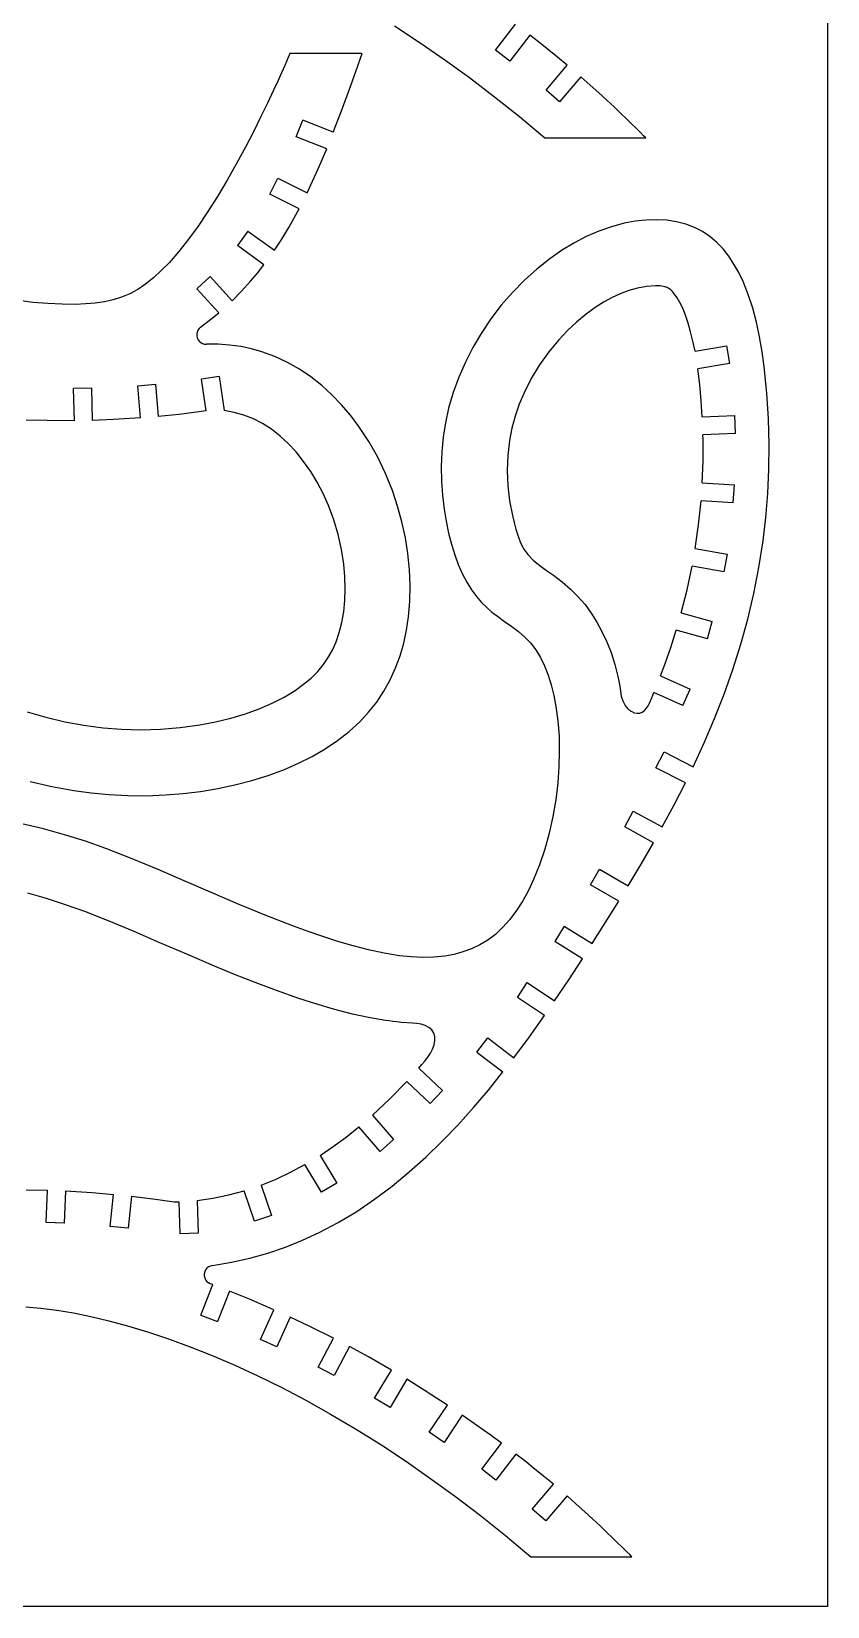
# Model space of a CAD drawing. Extents: x -123 to 123, y -118 to 118.
# Drawn here: x 61.5 to 123.2, y -117.6 to 4.7 of the extents above; entities that cross this region are included whole.
import ezdxf

# ---------------------------------------------------------------- set-up
doc = ezdxf.new("R2010")
doc.units = 0
doc.header["$MEASUREMENT"] = 0
doc.layers.get('0').update_dxf_attribs({"linetype": 'CONTINUOUS'})

msp = doc.modelspace()

# ---------------------------------------------------------------- linework, layer by layer
for p, q in [((123.21, 117.56), (123.21, -117.56)), ((89.64, 5.11), (91.63, 3.79)), ((97.47, 3.2), (99.01, 5.22)), ((91.63, 3.79), (93.53, 2.47)), ((100.12, 4.38), (98.58, 2.36)), ((100.81, 3.85), (100.12, 4.38)), ((101.47, 3.32), (100.81, 3.85)), ((81.52, 2.94), (81.11, 2.01)), ((87.12, 2.94), (81.52, 2.94)), ((86.62, 1.55), (87.12, 2.94)), ((93.53, 2.47), (95.45, 1.08)), ((98.58, 2.36), (97.47, 3.2)), ((102.27, 2.67), (101.47, 3.32)), ((103.03, 2.04), (102.27, 2.67)), ((80.86, 1.44), (80.57, 0.8)), ((81.11, 2.01), (80.86, 1.44)), ((86.13, 0.19), (86.62, 1.55)), ((101.38, 0.11), (103.03, 2.04)), ((80.24, 0.1), (79.78, -0.89)), ((80.57, 0.8), (80.24, 0.1)), ((85.51, -1.51), (86.13, 0.19)), ((95.45, 1.08), (97.38, -0.4)), ((102.43, -0.79), (101.38, 0.11)), ((104.09, 1.14), (102.43, -0.79)), ((104.81, 0.5), (104.09, 1.14)), ((105.48, -0.1), (104.81, 0.5)), ((79.78, -0.89), (79.27, -1.95)), ((97.38, -0.4), (99.33, -1.95)), ((106.1, -0.67), (105.48, -0.1)), ((106.66, -1.2), (106.1, -0.67)), ((107.16, -1.68), (106.66, -1.2)), ((79.27, -1.95), (78.71, -3.07)), ((82.01, -3.51), (82.52, -2.22)), ((84.88, -3.16), (82.52, -2.22)), ((84.88, -3.16), (85.51, -1.51)), ((99.33, -1.95), (101.29, -3.59)), ((107.64, -2.14), (107.16, -1.68)), ((108.71, -3.19), (107.64, -2.14)), ((78.71, -3.07), (78.06, -4.31)), ((84.37, -4.45), (82.01, -3.51)), ((101.29, -3.59), (109.13, -3.59)), ((108.95, -3.43), (108.71, -3.19)), ((109.13, -3.59), (108.95, -3.43)), ((78.06, -4.31), (77.38, -5.59)), ((83.72, -5.99), (84.37, -4.45)), ((77.38, -5.59), (76.66, -6.87)), ((82.86, -7.87), (83.72, -5.99)), ((76.66, -6.87), (75.9, -8.14)), ((79.96, -7.97), (80.59, -6.72)), ((80.59, -6.72), (82.86, -7.87)), ((75.9, -8.14), (75.11, -9.38)), ((82.23, -9.11), (79.96, -7.97)), ((75.11, -9.38), (74.39, -10.44)), ((81.43, -10.56), (82.23, -9.11)), ((74.39, -10.44), (73.65, -11.46)), ((78.26, -10.83), (77.44, -11.96)), ((78.26, -10.83), (80.32, -12.32)), ((80.89, -11.45), (81.43, -10.56)), ((105.47, -10.83), (104.5, -11.26)), ((106.46, -10.49), (105.47, -10.83)), ((107.45, -10.22), (106.46, -10.49)), ((108.3, -10.07), (107.45, -10.22)), ((109.13, -9.98), (108.3, -10.07)), ((109.95, -9.95), (109.13, -9.98)), ((110.74, -9.99), (109.95, -9.95)), ((111.5, -10.1), (110.74, -9.99)), ((112.22, -10.29), (111.5, -10.1)), ((112.91, -10.55), (112.22, -10.29)), ((113.52, -10.87), (112.91, -10.55)), ((114.09, -11.25), (113.52, -10.87)), ((73.65, -11.46), (72.9, -12.41)), ((79.5, -13.44), (77.44, -11.96)), ((80.32, -12.32), (80.89, -11.45)), ((103.53, -11.76), (102.59, -12.34)), ((104.5, -11.26), (103.53, -11.76)), ((114.62, -11.71), (114.09, -11.25)), ((115.11, -12.21), (114.62, -11.71)), ((115.55, -12.78), (115.11, -12.21)), ((72.14, -13.28), (71.54, -13.89)), ((72.9, -12.41), (72.14, -13.28)), ((101.67, -12.98), (100.66, -13.78)), ((102.59, -12.34), (101.67, -12.98)), ((115.96, -13.39), (115.55, -12.78)), ((116.33, -14.05), (115.96, -13.39)), ((70.93, -14.45), (70.32, -14.94)), ((71.54, -13.89), (70.93, -14.45)), ((74.29, -15.3), (75.32, -14.36)), ((75.32, -14.36), (77.03, -16.24)), ((78.47, -14.71), (79, -14.09)), ((79, -14.09), (79.5, -13.44)), ((99.7, -14.65), (98.78, -15.59)), ((100.66, -13.78), (99.7, -14.65)), ((116.67, -14.75), (116.33, -14.05)), ((69.09, -15.69), (68.45, -15.95)), ((69.71, -15.35), (69.09, -15.69)), ((70.32, -14.94), (69.71, -15.35)), ((76, -17.17), (74.29, -15.3)), ((77.03, -16.24), (77.77, -15.49)), ((77.77, -15.49), (78.47, -14.71)), ((98.78, -15.59), (97.91, -16.59)), ((107.14, -15.69), (106.5, -15.99)), ((107.8, -15.45), (107.14, -15.69)), ((108.48, -15.26), (107.8, -15.45)), ((109.17, -15.13), (108.48, -15.26)), ((109.87, -15.07), (109.17, -15.13)), ((110.23, -15.08), (109.87, -15.07)), ((110.6, -15.15), (110.23, -15.08)), ((110.68, -15.17), (110.6, -15.15)), ((110.77, -15.21), (110.68, -15.17)), ((110.85, -15.25), (110.77, -15.21)), ((110.94, -15.3), (110.85, -15.25)), ((111.05, -15.38), (110.94, -15.3)), ((111.18, -15.51), (111.05, -15.38)), ((111.35, -15.72), (111.18, -15.51)), ((111.55, -16.01), (111.35, -15.72)), ((117.07, -15.75), (116.67, -14.75)), ((117.41, -16.8), (117.07, -15.75)), ((61.57, -16.36), (60.34, -16.2)), ((62.74, -16.46), (61.57, -16.36)), ((63.85, -16.51), (62.74, -16.46)), ((64.89, -16.52), (63.85, -16.51)), ((65.68, -16.48), (64.89, -16.52)), ((66.42, -16.42), (65.68, -16.48)), ((67.13, -16.31), (66.42, -16.42)), ((67.8, -16.16), (67.13, -16.31)), ((68.45, -15.95), (67.8, -16.16)), ((97.91, -16.59), (97.1, -17.65)), ((105.28, -16.7), (104.49, -17.27)), ((105.88, -16.32), (105.28, -16.7)), ((106.5, -15.99), (105.88, -16.32)), ((111.76, -16.37), (111.55, -16.01)), ((111.98, -16.82), (111.76, -16.37)), ((112.2, -17.36), (111.98, -16.82)), ((117.7, -17.89), (117.41, -16.8)), ((74.59, -18.28), (74.47, -18.39)), ((74.59, -18.28), (75.39, -17.67)), ((75.39, -17.67), (76, -17.17)), ((97.1, -17.65), (96.35, -18.77)), ((103.75, -17.89), (103.04, -18.55)), ((104.49, -17.27), (103.75, -17.89)), ((112.41, -17.97), (112.2, -17.36)), ((112.6, -18.64), (112.41, -17.97)), ((117.94, -19.03), (117.7, -17.89)), ((74.32, -18.66), (74.29, -18.81)), ((74.29, -18.81), (74.29, -18.96)), ((74.29, -18.96), (74.33, -19.12)), ((74.38, -18.52), (74.32, -18.66)), ((74.33, -19.12), (74.39, -19.26)), ((74.47, -18.39), (74.38, -18.52)), ((74.39, -19.26), (74.49, -19.38)), ((74.49, -19.38), (74.61, -19.48)), ((74.61, -19.48), (74.74, -19.55)), ((74.74, -19.55), (74.89, -19.6)), ((96.35, -18.77), (95.71, -19.86)), ((102.37, -19.26), (101.59, -20.21)), ((103.04, -18.55), (102.37, -19.26)), ((112.78, -19.37), (112.6, -18.64)), ((112.94, -20.15), (112.78, -19.37)), ((118.15, -20.19), (117.94, -19.03)), ((74.89, -19.6), (75.05, -19.61)), ((75.95, -19.61), (75.05, -19.61)), ((76.83, -19.67), (75.95, -19.61)), ((77.7, -19.79), (76.83, -19.67)), ((78.53, -19.97), (77.7, -19.79)), ((79.35, -20.2), (78.53, -19.97)), ((80.36, -20.57), (79.35, -20.2)), ((81.32, -21.02), (80.36, -20.57)), ((95.71, -19.86), (95.13, -21)), ((101.59, -20.21), (100.87, -21.21)), ((112.94, -20.15), (115.38, -19.73)), ((115.38, -19.73), (115.62, -21.1)), ((118.31, -21.37), (118.15, -20.19)), ((82.25, -21.55), (81.32, -21.02)), ((83.14, -22.15), (82.25, -21.55)), ((95.13, -21), (94.62, -22.16)), ((100.87, -21.21), (100.24, -22.27)), ((115.62, -21.1), (113.16, -21.52)), ((113.31, -22.74), (113.16, -21.52)), ((118.51, -23.4), (118.31, -21.37)), ((66.13, -23.02), (64.74, -23.05)), ((64.8, -25.55), (64.74, -23.05)), ((66.13, -23.02), (66.19, -25.52)), ((69.71, -22.83), (71.1, -22.71)), ((69.92, -25.33), (69.71, -22.83)), ((71.1, -22.71), (71.3, -25.21)), ((76.04, -22.12), (74.66, -22.32)), ((75.02, -24.79), (74.66, -22.32)), ((76.04, -22.12), (76.42, -24.75)), ((83.98, -22.81), (83.14, -22.15)), ((84.77, -23.53), (83.98, -22.81)), ((94.62, -22.16), (94.19, -23.36)), ((100.24, -22.27), (99.68, -23.37)), ((113.42, -23.99), (113.31, -22.74)), ((85.51, -24.3), (84.77, -23.53)), ((86.21, -25.12), (85.51, -24.3)), ((94.19, -23.36), (93.83, -24.57)), ((99.3, -24.27), (98.98, -25.18)), ((99.68, -23.37), (99.3, -24.27)), ((113.5, -25.24), (113.42, -23.99)), ((118.64, -25.41), (118.51, -23.4)), ((62.7, -25.54), (61.06, -25.51)), ((64.8, -25.55), (62.7, -25.54)), ((67.83, -25.45), (66.19, -25.52)), ((69.92, -25.33), (67.83, -25.45)), ((72.94, -25.05), (71.3, -25.21)), ((75.02, -24.79), (72.94, -25.05)), ((77.19, -24.9), (76.42, -24.75)), ((77.95, -25.11), (77.19, -24.9)), ((78.68, -25.4), (77.95, -25.11)), ((79.39, -25.76), (78.68, -25.4)), ((86.87, -25.99), (86.21, -25.12)), ((93.83, -24.57), (93.58, -25.7)), ((98.98, -25.18), (98.74, -26.12)), ((113.5, -25.24), (116.03, -25.15)), ((116.08, -26.54), (116.03, -25.15)), ((118.69, -27.38), (118.64, -25.41)), ((80.08, -26.21), (79.39, -25.76)), ((80.76, -26.74), (80.08, -26.21)), ((81.39, -27.32), (80.76, -26.74)), ((87.64, -27.15), (86.87, -25.99)), ((93.41, -26.83), (93.3, -27.97)), ((93.58, -25.7), (93.41, -26.83)), ((98.74, -26.12), (98.55, -27.07)), ((116.08, -26.54), (113.55, -26.63)), ((113.56, -26.98), (113.55, -26.63)), ((82, -27.97), (81.39, -27.32)), ((82.58, -28.7), (82, -27.97)), ((88.33, -28.38), (87.64, -27.15)), ((93.3, -27.97), (93.26, -29.1)), ((98.55, -27.07), (98.42, -28.24)), ((113.56, -28.69), (113.56, -26.98)), ((118.67, -29.3), (118.69, -27.38)), ((83.13, -29.48), (82.58, -28.7)), ((88.94, -29.65), (88.33, -28.38)), ((93.26, -29.1), (93.28, -30.23)), ((98.42, -28.24), (98.38, -29.41)), ((113.5, -30.36), (113.56, -28.69)), ((118.59, -31.19), (118.67, -29.3)), ((83.63, -30.32), (83.13, -29.48)), ((84.1, -31.2), (83.63, -30.32)), ((89.47, -30.97), (88.94, -29.65)), ((93.28, -30.23), (93.35, -31.33)), ((98.38, -29.41), (98.43, -30.59)), ((113.5, -30.36), (115.99, -30.53)), ((115.9, -31.92), (115.99, -30.53)), ((84.51, -32.13), (84.1, -31.2)), ((89.87, -32.17), (89.47, -30.97)), ((93.35, -31.33), (93.47, -32.4)), ((98.43, -30.59), (98.56, -31.75)), ((98.56, -31.75), (98.78, -32.9)), ((113.21, -33.62), (113.41, -31.75)), ((115.9, -31.92), (113.41, -31.75)), ((118.44, -33.05), (118.59, -31.19)), ((84.92, -33.24), (84.51, -32.13)), ((90.21, -33.39), (89.87, -32.17)), ((93.47, -32.4), (93.63, -33.35)), ((98.78, -32.9), (98.9, -33.44)), ((85.26, -34.38), (84.92, -33.24)), ((90.48, -34.62), (90.21, -33.39)), ((93.63, -33.35), (93.82, -34.26)), ((98.9, -33.44), (99.05, -33.97)), ((99.05, -33.97), (99.21, -34.5)), ((112.95, -35.46), (113.21, -33.62)), ((118.22, -34.87), (118.44, -33.05)), ((85.52, -35.53), (85.26, -34.38)), ((90.67, -35.86), (90.48, -34.62)), ((93.82, -34.26), (94.04, -35.12)), ((94.04, -35.12), (94.3, -35.94)), ((99.21, -34.5), (99.41, -35.02)), ((99.41, -35.02), (99.66, -35.5)), ((117.9, -36.93), (118.22, -34.87)), ((85.7, -36.68), (85.52, -35.53)), ((90.8, -37.1), (90.67, -35.86)), ((94.3, -35.94), (94.58, -36.7)), ((99.66, -35.5), (99.97, -35.93)), ((99.97, -35.93), (100.4, -36.38)), ((100.4, -36.38), (100.9, -36.79)), ((112.95, -35.46), (115.42, -35.91)), ((115.42, -35.91), (115.17, -37.28)), ((85.78, -37.64), (85.7, -36.68)), ((85.81, -38.58), (85.78, -37.64)), ((90.84, -38.34), (90.8, -37.1)), ((94.58, -36.7), (94.88, -37.39)), ((94.88, -37.39), (95.23, -38.07)), ((100.9, -36.79), (101.43, -37.17)), ((101.43, -37.17), (101.97, -37.54)), ((101.97, -37.54), (102.64, -38.05)), ((112.32, -38.66), (112.71, -36.83)), ((115.17, -37.28), (112.71, -36.83)), ((117.51, -38.95), (117.9, -36.93)), ((85.78, -39.49), (85.81, -38.58)), ((90.82, -39.56), (90.84, -38.34)), ((95.23, -38.07), (95.6, -38.66)), ((95.6, -38.66), (95.98, -39.18)), ((102.64, -38.05), (103.27, -38.61)), ((103.27, -38.61), (103.86, -39.19)), ((111.86, -40.46), (112.32, -38.66)), ((117.04, -40.94), (117.51, -38.95)), ((85.69, -40.37), (85.78, -39.49)), ((90.71, -40.76), (90.82, -39.56)), ((95.98, -39.18), (96.38, -39.64)), ((96.38, -39.64), (96.78, -40.04)), ((96.78, -40.04), (97.19, -40.4)), ((103.86, -39.19), (104.41, -39.8)), ((104.41, -39.8), (104.89, -40.47)), ((85.35, -41.97), (85.54, -41.2)), ((85.54, -41.2), (85.69, -40.37)), ((90.56, -41.79), (90.71, -40.76)), ((97.19, -40.4), (97.61, -40.72)), ((97.61, -40.72), (98.17, -41.12)), ((98.17, -41.12), (98.72, -41.51)), ((98.72, -41.51), (99.25, -41.9)), ((104.89, -40.47), (105.32, -41.17)), ((105.32, -41.17), (105.72, -41.9)), ((111.86, -40.46), (114.27, -41.12)), ((113.91, -42.46), (114.27, -41.12)), ((116.5, -42.89), (117.04, -40.94)), ((84.81, -43.34), (85.1, -42.69)), ((85.1, -42.69), (85.35, -41.97)), ((90.34, -42.8), (90.56, -41.79)), ((99.25, -41.9), (99.75, -42.33)), ((99.75, -42.33), (100.19, -42.79)), ((105.72, -41.9), (106.07, -42.64)), ((106.07, -42.64), (106.43, -43.53)), ((111.05, -43.13), (111.47, -41.8)), ((113.91, -42.46), (111.47, -41.8)), ((84.11, -44.47), (84.49, -43.93)), ((84.49, -43.93), (84.81, -43.34)), ((89.71, -44.73), (90.06, -43.78)), ((90.06, -43.78), (90.34, -42.8)), ((100.19, -42.79), (100.59, -43.32)), ((100.59, -43.32), (100.95, -43.92)), ((100.95, -43.92), (101.27, -44.57)), ((106.43, -43.53), (106.73, -44.45)), ((110.59, -44.45), (111.05, -43.13)), ((115.88, -44.84), (116.5, -42.89)), ((83.16, -45.51), (83.67, -45)), ((83.67, -45), (84.11, -44.47)), ((89.29, -45.66), (89.71, -44.73)), ((101.27, -44.57), (101.55, -45.29)), ((106.73, -44.45), (106.96, -45.39)), ((110.26, -45.33), (110.59, -44.45)), ((115.2, -46.77), (115.88, -44.84)), ((81.92, -46.48), (82.58, -46)), ((82.58, -46), (83.16, -45.51)), ((88.8, -46.54), (89.29, -45.66)), ((101.55, -45.29), (101.79, -46.05)), ((101.79, -46.05), (101.99, -46.86)), ((106.96, -45.39), (107.04, -45.76)), ((107.04, -45.76), (107.11, -46.14)), ((107.11, -46.14), (107.22, -46.91)), ((110.26, -45.33), (112.56, -46.37)), ((111.99, -47.64), (112.56, -46.37)), ((79.14, -47.9), (80.15, -47.47)), ((80.15, -47.47), (81.08, -46.99)), ((81.08, -46.99), (81.92, -46.48)), ((87.62, -48.16), (88.25, -47.38)), ((88.25, -47.38), (88.8, -46.54)), ((101.99, -46.86), (102.15, -47.71)), ((107.22, -46.91), (107.33, -47.29)), ((107.33, -47.29), (107.51, -47.63)), ((107.51, -47.63), (107.58, -47.71)), ((109.18, -47.85), (109.31, -47.66)), ((109.31, -47.66), (109.42, -47.45)), ((109.42, -47.45), (109.59, -47.04)), ((109.59, -47.04), (109.75, -46.63)), ((111.99, -47.64), (109.75, -46.63)), ((114.46, -48.66), (115.2, -46.77)), ((61.13, -48.14), (62.59, -48.55)), ((62.59, -48.55), (64.05, -48.9)), ((75.75, -48.92), (76.93, -48.63)), ((76.93, -48.63), (78.07, -48.29)), ((78.07, -48.29), (79.14, -47.9)), ((86.93, -48.9), (87.62, -48.16)), ((102.15, -47.71), (102.3, -48.83)), ((102.3, -48.83), (102.39, -49.99)), ((107.58, -47.71), (107.64, -47.8)), ((107.64, -47.8), (107.71, -47.87)), ((107.71, -47.87), (107.79, -47.95)), ((107.79, -47.95), (107.87, -48.01)), ((107.87, -48.01), (107.95, -48.07)), ((107.95, -48.07), (108.03, -48.12)), ((108.03, -48.12), (108.23, -48.21)), ((108.23, -48.21), (108.44, -48.25)), ((108.44, -48.25), (108.65, -48.24)), ((108.65, -48.24), (108.84, -48.16)), ((108.84, -48.16), (109.02, -48.03)), ((109.02, -48.03), (109.18, -47.85)), ((113.66, -50.54), (114.46, -48.66)), ((64.05, -48.9), (65.53, -49.17)), ((65.53, -49.17), (67.02, -49.37)), ((67.02, -49.37), (68.46, -49.49)), ((68.46, -49.49), (69.95, -49.53)), ((69.95, -49.53), (71.47, -49.49)), ((71.47, -49.49), (73.01, -49.36)), ((73.01, -49.36), (74.54, -49.15)), ((74.54, -49.15), (75.75, -48.92)), ((85.21, -50.36), (86.1, -49.66)), ((86.1, -49.66), (86.93, -48.9)), ((102.39, -49.99), (102.41, -51.19)), ((83.25, -51.59), (84.26, -51)), ((84.26, -51), (85.21, -50.36)), ((102.41, -51.19), (102.38, -52.41)), ((109.91, -52.47), (110.54, -51.23)), ((110.54, -51.23), (112.8, -52.39)), ((112.8, -52.39), (113.66, -50.54)), ((81.09, -52.61), (82.19, -52.13)), ((82.19, -52.13), (83.25, -51.59)), ((102.38, -52.41), (102.29, -53.64)), ((112.19, -53.64), (109.91, -52.47)), ((61.38, -53.55), (63.04, -53.94)), ((77.25, -53.81), (78.56, -53.47)), ((78.56, -53.47), (79.84, -53.07)), ((79.84, -53.07), (81.09, -52.61)), ((102.29, -53.64), (102.14, -54.96)), ((111.31, -55.36), (112.19, -53.64)), ((63.04, -53.94), (64.75, -54.25)), ((64.75, -54.25), (66.11, -54.43)), ((66.11, -54.43), (67.51, -54.56)), ((67.51, -54.56), (68.94, -54.63)), ((68.94, -54.63), (70.4, -54.64)), ((70.4, -54.64), (71.87, -54.58)), ((71.87, -54.58), (73.23, -54.48)), ((73.23, -54.48), (74.58, -54.31)), ((74.58, -54.31), (75.92, -54.09)), ((75.92, -54.09), (77.25, -53.81)), ((102.14, -54.96), (101.92, -56.26)), ((107.49, -57.07), (108.15, -55.85)), ((108.15, -55.85), (110.4, -57.07)), ((110.4, -57.07), (111.31, -55.36)), ((62.4, -57.21), (60.73, -56.83)), ((64.04, -57.67), (62.4, -57.21)), ((101.92, -56.26), (101.63, -57.55)), ((109.72, -58.29), (107.49, -57.07)), ((65.65, -58.18), (64.04, -57.67)), ((67.25, -58.75), (65.65, -58.18)), ((101.63, -57.55), (101.29, -58.8)), ((108.75, -59.96), (109.72, -58.29)), ((69.27, -59.54), (67.25, -58.75)), ((71.29, -60.37), (69.27, -59.54)), ((101.29, -58.8), (100.88, -60)), ((73.32, -61.25), (71.29, -60.37)), ((100.88, -60), (100.42, -61.15)), ((104.84, -61.55), (105.54, -60.35)), ((105.54, -60.35), (107.76, -61.64)), ((107.76, -61.64), (108.75, -59.96)), ((62.65, -62.62), (61.19, -62.21)), ((75.37, -62.14), (73.32, -61.25)), ((77.46, -63.04), (75.37, -62.14)), ((100.01, -62), (99.57, -62.8)), ((100.42, -61.15), (100.01, -62)), ((107.03, -62.82), (104.84, -61.55)), ((64.12, -63.1), (62.65, -62.62)), ((65.6, -63.63), (64.12, -63.1)), ((79.59, -63.92), (77.46, -63.04)), ((99.09, -63.55), (98.57, -64.24)), ((99.57, -62.8), (99.09, -63.55)), ((104.97, -66.12), (107.03, -62.82)), ((67.5, -64.38), (65.6, -63.63)), ((69.44, -65.19), (67.5, -64.38)), ((81.79, -64.77), (79.59, -63.92)), ((82.92, -65.18), (81.79, -64.77)), ((98.57, -64.24), (98.03, -64.85)), ((102.79, -64.77), (102.06, -65.95)), ((102.79, -64.77), (104.97, -66.12)), ((71.44, -66.05), (69.44, -65.19)), ((84.07, -65.57), (82.92, -65.18)), ((85.24, -65.95), (84.07, -65.57)), ((86.42, -66.3), (85.24, -65.95)), ((96.86, -65.84), (96.24, -66.22)), ((97.45, -65.4), (96.86, -65.84)), ((98.03, -64.85), (97.45, -65.4)), ((104.21, -67.29), (102.06, -65.95)), ((73.51, -66.95), (71.44, -66.05)), ((75.66, -67.87), (73.51, -66.95)), ((87.62, -66.61), (86.42, -66.3)), ((88.82, -66.87), (87.62, -66.61)), ((90.01, -67.06), (88.82, -66.87)), ((90.91, -67.15), (90.01, -67.06)), ((91.81, -67.19), (90.91, -67.15)), ((92.68, -67.17), (91.81, -67.19)), ((93.54, -67.09), (92.68, -67.17)), ((94.25, -66.96), (93.54, -67.09)), ((94.93, -66.77), (94.25, -66.96)), ((95.6, -66.53), (94.93, -66.77)), ((96.24, -66.22), (95.6, -66.53)), ((77.22, -68.51), (75.66, -67.87)), ((103.14, -68.93), (104.21, -67.29)), ((78.82, -69.15), (77.22, -68.51)), ((80.48, -69.77), (78.82, -69.15)), ((99.16, -70.29), (99.93, -69.14)), ((99.93, -69.14), (102.05, -70.56)), ((102.05, -70.56), (103.14, -68.93)), ((82.2, -70.37), (80.48, -69.77)), ((83.53, -70.8), (82.2, -70.37)), ((84.91, -71.21), (83.53, -70.8)), ((101.26, -71.7), (99.16, -70.29)), ((86.36, -71.59), (84.91, -71.21)), ((87.62, -71.86), (86.36, -71.59)), ((88.92, -72.08), (87.62, -71.86)), ((89.22, -72.12), (88.92, -72.08)), ((100.09, -73.35), (101.26, -71.7)), ((89.51, -72.16), (89.22, -72.12)), ((89.82, -72.19), (89.51, -72.16)), ((90.16, -72.23), (89.82, -72.19)), ((91.03, -72.29), (90.16, -72.23)), ((91.36, -72.32), (91.03, -72.29)), ((91.69, -72.38), (91.36, -72.32)), ((92.01, -72.48), (91.69, -72.38)), ((92.3, -72.63), (92.01, -72.48)), ((92.53, -72.82), (92.3, -72.63)), ((92.69, -73.06), (92.53, -72.82)), ((92.77, -73.33), (92.69, -73.06)), ((92.41, -74.63), (92.58, -74.31)), ((92.58, -74.31), (92.7, -73.97)), ((92.7, -73.97), (92.77, -73.64)), ((92.77, -73.64), (92.77, -73.33)), ((96.02, -74.54), (96.86, -73.43)), ((96.02, -74.54), (98.04, -76.08)), ((96.86, -73.43), (98.89, -74.98)), ((98.89, -74.98), (100.09, -73.35)), ((91.52, -75.78), (91.75, -75.51)), ((91.75, -75.51), (91.99, -75.23)), ((91.99, -75.23), (92.21, -74.94)), ((92.21, -74.94), (92.41, -74.63)), ((89.26, -78.17), (90.58, -76.81)), ((92.39, -78.52), (90.58, -76.81)), ((91.52, -75.78), (93.34, -77.51)), ((96.91, -77.49), (98.04, -76.08)), ((87.92, -79.43), (89.26, -78.17)), ((93.34, -77.51), (92.39, -78.52)), ((95.75, -78.85), (96.91, -77.49)), ((87.92, -79.43), (89.56, -81.33)), ((94.56, -80.18), (95.75, -78.85)), ((85.88, -81.13), (86.87, -80.34)), ((88.51, -82.24), (86.87, -80.34)), ((93.33, -81.45), (94.56, -80.18)), ((83.86, -82.55), (84.88, -81.87)), ((84.88, -81.87), (85.88, -81.13)), ((89.56, -81.33), (88.51, -82.24)), ((92.07, -82.68), (93.33, -81.45)), ((83.86, -82.55), (85.16, -84.7)), ((90.77, -83.84), (92.07, -82.68)), ((80.44, -84.39), (81.56, -83.86)), ((81.56, -83.86), (82.67, -83.27)), ((83.97, -85.42), (82.67, -83.27)), ((89.44, -84.94), (90.77, -83.84)), ((61.07, -85.22), (62.72, -85.25)), ((62.61, -87.75), (62.72, -85.25)), ((64.11, -85.31), (64, -87.8)), ((64.11, -85.31), (66.19, -85.44)), ((66.19, -85.44), (67.83, -85.58)), ((76.77, -85.62), (77.97, -85.3)), ((78.78, -87.67), (77.97, -85.3)), ((79.29, -84.86), (80.44, -84.39)), ((79.29, -84.86), (80.1, -87.23)), ((85.16, -84.7), (83.97, -85.42)), ((88.09, -85.96), (89.44, -84.94)), ((67.57, -88.07), (67.83, -85.58)), ((69.22, -85.73), (68.96, -88.21)), ((69.22, -85.73), (71.08, -85.96)), ((71.08, -85.96), (72.54, -86.17)), ((72.54, -86.17), (72.93, -86.15)), ((73.01, -88.63), (72.93, -86.15)), ((74.32, -86.05), (75.55, -85.87)), ((74.32, -86.05), (74.4, -88.59)), ((75.55, -85.87), (76.77, -85.62)), ((86.7, -86.9), (88.09, -85.96)), ((64, -87.8), (62.61, -87.75)), ((80.1, -87.23), (78.78, -87.67)), ((83.78, -88.55), (85.26, -87.76)), ((85.26, -87.76), (86.7, -86.9)), ((68.96, -88.21), (67.57, -88.07)), ((74.4, -88.59), (73.01, -88.63)), ((81.17, -89.68), (82.49, -89.14)), ((82.49, -89.14), (83.78, -88.55)), ((78.41, -90.53), (79.81, -90.14)), ((79.81, -90.14), (81.17, -89.68)), ((74.91, -91.58), (74.87, -91.74)), ((74.98, -91.44), (74.91, -91.58)), ((75.08, -91.31), (74.98, -91.44)), ((75.2, -91.21), (75.08, -91.31)), ((75.35, -91.14), (75.2, -91.21)), ((75.5, -91.1), (75.35, -91.14)), ((75.5, -91.1), (76.98, -90.85)), ((76.98, -90.85), (78.41, -90.53)), ((74.62, -94.95), (75.54, -92.58)), ((74.87, -91.74), (74.87, -91.9)), ((74.87, -91.9), (74.91, -92.06)), ((74.91, -92.06), (74.98, -92.21)), ((74.98, -92.21), (75.07, -92.33)), ((75.07, -92.33), (75.2, -92.44)), ((75.34, -92.51), (75.2, -92.44)), ((75.54, -92.58), (75.34, -92.51)), ((76.83, -93.08), (75.91, -95.45)), ((78.38, -93.71), (76.83, -93.08)), ((80.28, -94.53), (78.38, -93.71)), ((61.04, -94.3), (62.21, -94.41)), ((62.21, -94.41), (63.44, -94.56)), ((63.44, -94.56), (64.72, -94.78)), ((64.72, -94.78), (66.07, -95.05)), ((66.07, -95.05), (67.46, -95.38)), ((74.62, -94.95), (75.91, -95.45)), ((79.23, -96.85), (80.28, -94.53)), ((81.54, -95.1), (80.49, -97.42)), ((83.05, -95.82), (81.54, -95.1)), ((67.46, -95.38), (68.91, -95.77)), ((68.91, -95.77), (70.48, -96.24)), ((70.48, -96.24), (72.1, -96.78)), ((84.9, -96.74), (83.05, -95.82)), ((72.1, -96.78), (73.77, -97.4)), ((73.77, -97.4), (75.48, -98.08)), ((80.49, -97.42), (79.23, -96.85)), ((83.72, -98.99), (84.9, -96.74)), ((86.13, -97.39), (84.95, -99.64)), ((87.6, -98.19), (86.13, -97.39)), ((75.48, -98.08), (77.24, -98.83)), ((77.24, -98.83), (79.04, -99.67)), ((84.95, -99.64), (83.72, -98.99)), ((89.39, -99.21), (87.6, -98.19)), ((79.04, -99.67), (80.88, -100.57)), ((88.09, -101.4), (89.39, -99.21)), ((90.59, -99.93), (89.28, -102.11)), ((92.01, -100.82), (90.59, -99.93)), ((80.88, -100.57), (82.75, -101.56)), ((89.28, -102.11), (88.09, -101.4)), ((92.89, -101.38), (92.01, -100.82)), ((93.74, -101.94), (92.89, -101.38)), ((82.75, -101.56), (84.66, -102.63)), ((84.66, -102.63), (86.6, -103.77)), ((92.31, -104.04), (93.74, -101.94)), ((86.6, -103.77), (88.56, -105)), ((94.89, -102.71), (93.47, -104.82)), ((96.28, -103.69), (94.89, -102.71)), ((97.12, -104.29), (96.28, -103.69)), ((88.56, -105), (90.55, -106.32)), ((93.47, -104.82), (92.31, -104.04)), ((96.39, -106.91), (97.93, -104.89)), ((97.93, -104.89), (97.12, -104.29)), ((90.55, -106.32), (92.45, -107.64)), ((99.04, -105.73), (97.5, -107.75)), ((99.73, -106.26), (99.04, -105.73)), ((100.39, -106.79), (99.73, -106.26)), ((97.5, -107.75), (96.39, -106.91)), ((101.19, -107.44), (100.39, -106.79)), ((101.95, -108.07), (101.19, -107.44)), ((92.45, -107.64), (94.37, -109.03)), ((100.3, -110), (101.95, -108.07)), ((94.37, -109.03), (96.3, -110.51)), ((103.01, -108.97), (101.36, -110.9)), ((103.73, -109.61), (103.01, -108.97)), ((104.4, -110.21), (103.73, -109.61)), ((96.3, -110.51), (98.25, -112.06)), ((101.36, -110.9), (100.3, -110)), ((105.02, -110.78), (104.4, -110.21)), ((105.58, -111.3), (105.02, -110.78)), ((98.25, -112.06), (100.21, -113.7)), ((106.08, -111.79), (105.58, -111.3)), ((106.56, -112.25), (106.08, -111.79)), ((107.63, -113.3), (106.56, -112.25)), ((107.87, -113.53), (107.63, -113.3)), ((108.05, -113.7), (107.87, -113.53)), ((100.21, -113.7), (108.05, -113.7)), ((123.21, -117.56), (-123.21, -117.56))]:
    msp.add_line(p, q)

doc.saveas('drawing.dxf')
